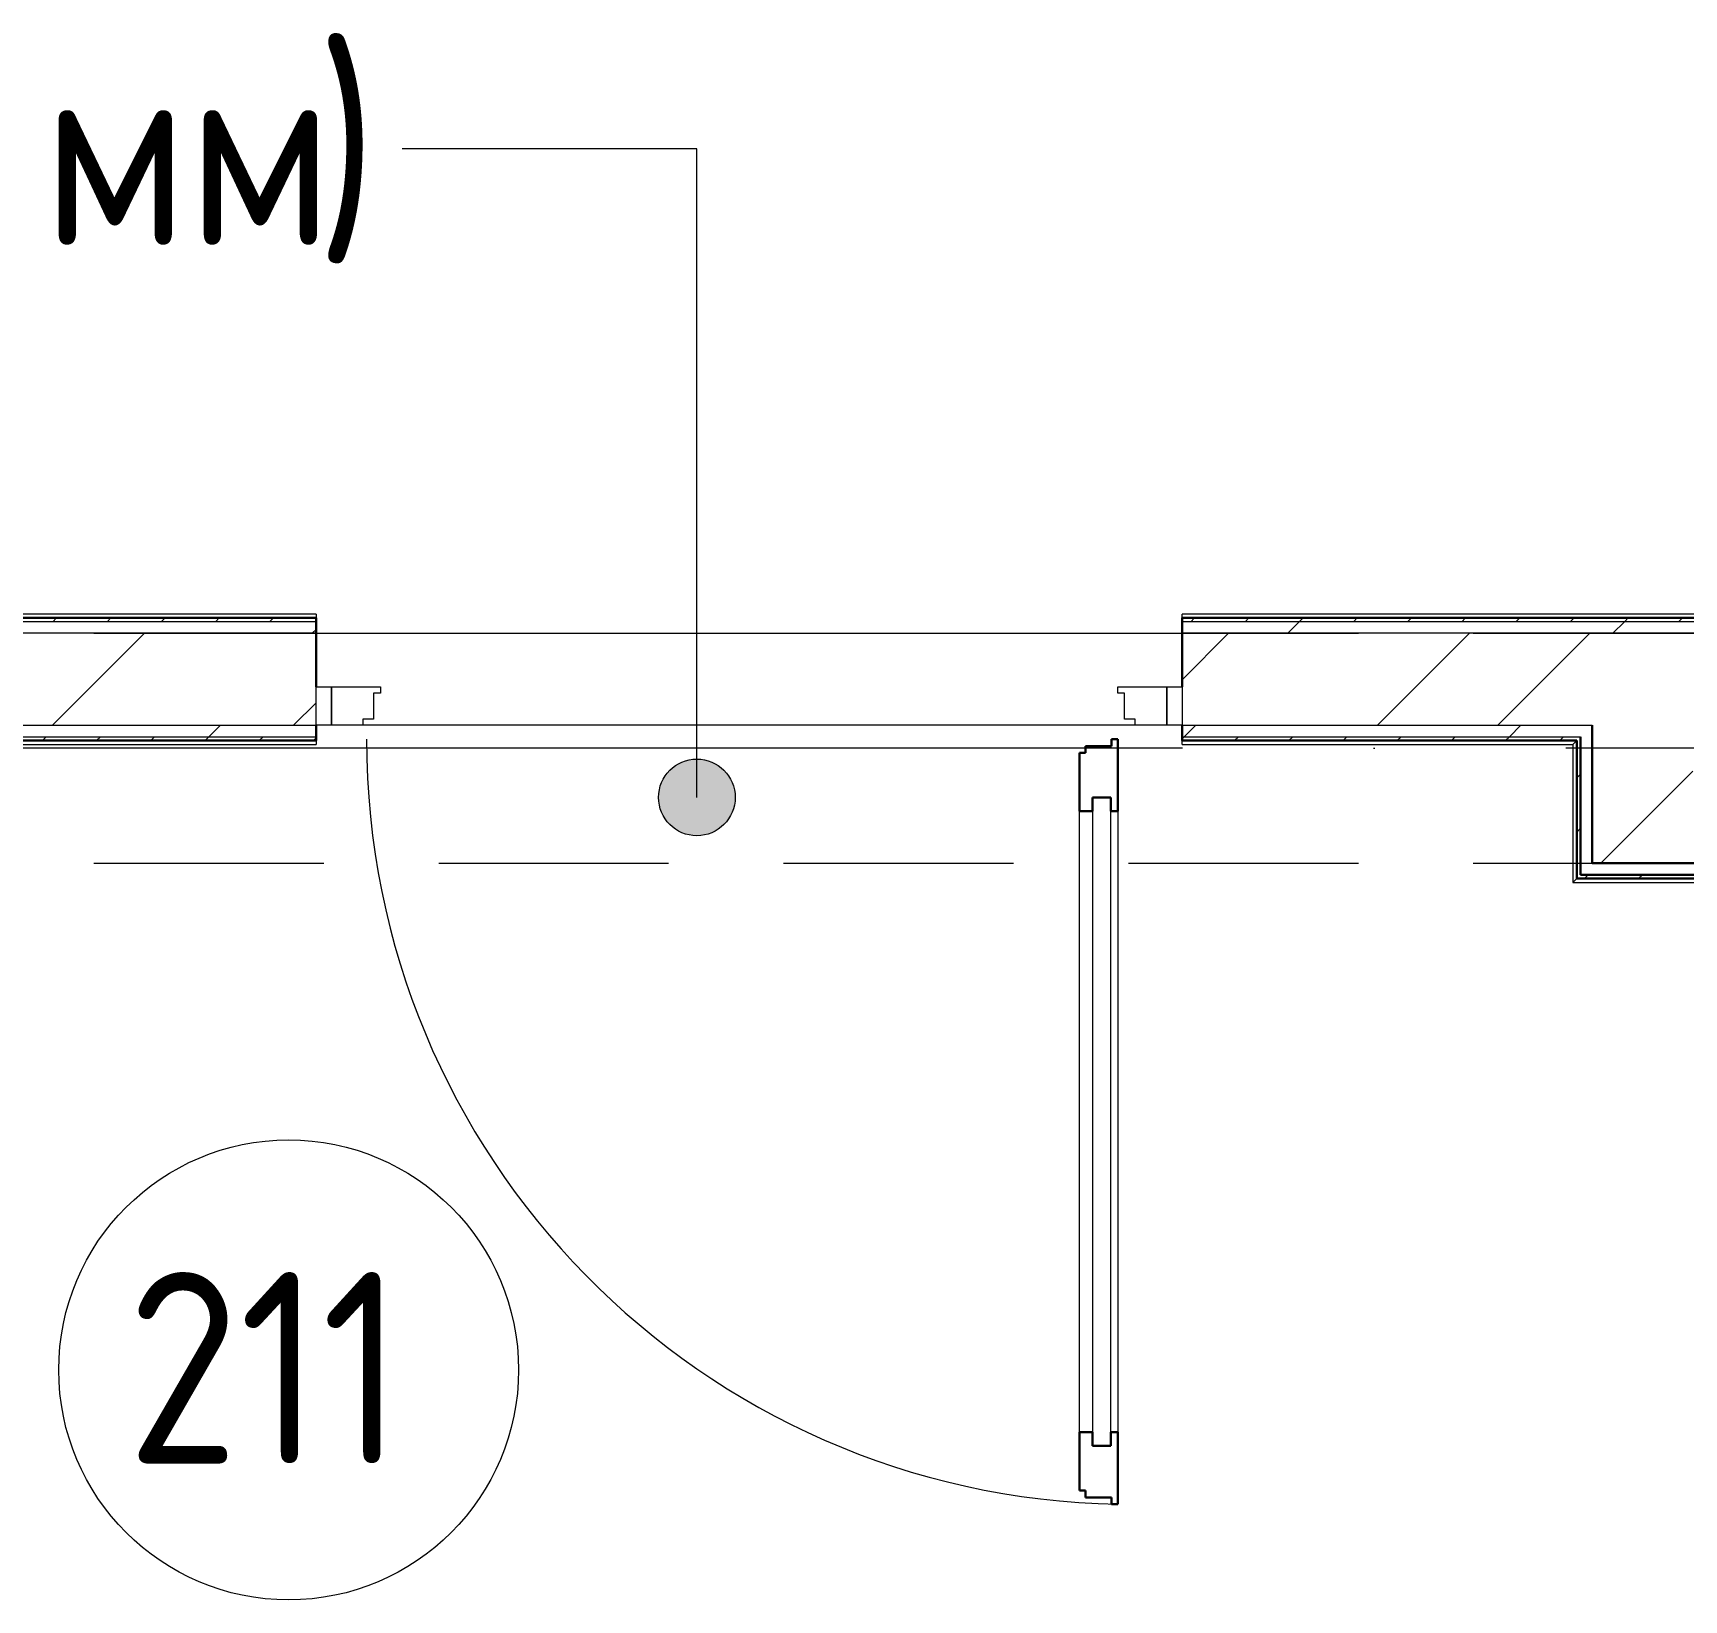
# Model space of a CAD drawing. Header units: millimetres. Extents: x -88595 to 880822, y -1054509 to -148035.
# Drawn here: x 293729 to 295883, y -277813 to -275769 of the extents above; entities that cross this region are included whole.
import ezdxf

# ---------------------------------------------------------------- set-up
doc = ezdxf.new("R2010")
doc.units = ezdxf.units.MM
doc.linetypes.add('ADSK_Линия сетки', pattern=[25, 20, -2.5, 0, -2.5])
doc.linetypes.add('ADSK_Сверху', pattern=[4.5, 3, -1.5])
for name, color, linetype, lineweight in [('Аннотация', 7, 'Continuous', 20), ('Двери', 7, 'Continuous', 9), ('Линии', 7, 'Continuous', 9), ('Марки помещений', 7, 'Continuous', 20), ('Оборудование', 7, 'Continuous', 18), ('Ограждение', 7, 'Continuous', 9), ('Оси', 7, 'Continuous', 9), ('Стены наружные', 7, 'Continuous', 18), ('Стены штриховка', 7, 'Continuous', 9)]:
    doc.layers.add(name, color=color, linetype=linetype, lineweight=lineweight)
doc.layers.add('Двери открывание', color=7, linetype='Continuous', lineweight=9, true_color=0xc0c0c0)
doc.styles.add('GOST Common_2', font='GOST_Common.ttf', dxfattribs={"width": 0.9, "height": 350})

# ---------------------------------------------------------------- blocks, each defined once
blk = doc.blocks.new('2 этаж')
at = {"layer": 'Аннотация', "lineweight": 9}
h = blk.add_hatch(color=256, dxfattribs=at)
edge = h.paths.add_edge_path()
edge.add_arc((323929.4, 651042.5), 50, 0, 360)
for p, q in [((323550.9, 651888.4), (323544.8, 651888.4)), ((323929.4, 651888.4), (323550.9, 651888.4)), ((323929.4, 651042.5), (323929.4, 651888.4))]:
    blk.add_line(p, q, dxfattribs=at)
blk.add_circle((323929.4, 651042.5), 50, dxfattribs=at)
at = {"layer": 'Двери'}
for p, q in [((323432.5, 651186.5), (323452.5, 651186.5)), ((323432.5, 651136.5), (323432.5, 651186.5)), ((323452.5, 651186.5), (323452.5, 651136.5)), ((323452.5, 651186.5), (323516.5, 651186.5)), ((323452.5, 651136.5), (323452.5, 651186.5)), ((323516.5, 651186.5), (323516.5, 651178.5)), ((324478.5, 651186.5), (324542.5, 651186.5)), ((324478.5, 651178.5), (324478.5, 651186.5)), ((324542.5, 651186.5), (324562.5, 651186.5)), ((324542.5, 651136.5), (324542.5, 651186.5)), ((324542.5, 651186.5), (324542.5, 651136.5)), ((324562.5, 651186.5), (324562.5, 651136.5)), ((323507.5, 651178.5), (323507.5, 651144.5)), ((323516.5, 651178.5), (323507.5, 651178.5)), ((324487.5, 651178.5), (324478.5, 651178.5)), ((324487.5, 651144.5), (324487.5, 651178.5)), ((323493.5, 651144.5), (323493.5, 651136.5)), ((323507.5, 651144.5), (323493.5, 651144.5)), ((324501.5, 651144.5), (324487.5, 651144.5)), ((324501.5, 651136.5), (324501.5, 651144.5)), ((323452.5, 651136.5), (323432.5, 651136.5)), ((323493.5, 651136.5), (323452.5, 651136.5)), ((324542.5, 651136.5), (324501.5, 651136.5)), ((324562.5, 651136.5), (324542.5, 651136.5)), ((324445.5, 651042.5), (324445.5, 650196.5)), ((324469.5, 651042.5), (324445.5, 651042.5)), ((324469.5, 650196.5), (324469.5, 651042.5)), ((324428.5, 650214.5), (324428.5, 651024.5)), ((324478.5, 651024.5), (324478.5, 650214.5)), ((324445.5, 650196.5), (324469.5, 650196.5))]:
    blk.add_line(p, q, dxfattribs=at)
at = {"layer": 'Двери', "lineweight": 30}
for p, q in [((324470.5, 651118.5), (324478.5, 651118.5)), ((324470.5, 651109.5), (324470.5, 651118.5)), ((324478.5, 651118.5), (324478.5, 651024.5)), ((324428.5, 651100.5), (324436.5, 651100.5)), ((324428.5, 651024.5), (324428.5, 651100.5)), ((324436.5, 651100.5), (324436.5, 651109.5)), ((324436.5, 651109.5), (324470.5, 651109.5)), ((324445.5, 651024.5), (324445.5, 651042.5)), ((324445.5, 651042.5), (324469.5, 651042.5)), ((324469.5, 651042.5), (324469.5, 651024.5)), ((324428.5, 651024.5), (324445.5, 651024.5)), ((324469.5, 651024.5), (324478.5, 651024.5)), ((324428.5, 650138.5), (324428.5, 650214.5)), ((324428.5, 650214.5), (324445.5, 650214.5)), ((324445.5, 650214.5), (324445.5, 650196.5)), ((324469.5, 650214.5), (324478.5, 650214.5)), ((324469.5, 650196.5), (324469.5, 650214.5)), ((324478.5, 650214.5), (324478.5, 650120.5)), ((324445.5, 650196.5), (324469.5, 650196.5)), ((324436.5, 650138.5), (324428.5, 650138.5)), ((324436.5, 650129.5), (324436.5, 650138.5)), ((324470.5, 650129.5), (324436.5, 650129.5)), ((324470.5, 650120.5), (324470.5, 650129.5)), ((324478.5, 650120.5), (324470.5, 650120.5))]:
    blk.add_line(p, q, dxfattribs=at)
at = {"layer": 'Двери открывание'}
blk.add_arc((324496.5, 651118.5), 998, 180, 268.9666, dxfattribs=at)
at = {"layer": 'Линии', "linetype": 'ADSK_Сверху', "ltscale": 100}
for p, q in [((311892.5, 651256.5), (345102.5, 651256.5)), ((311892.5, 650956.5), (345102.5, 650956.5))]:
    blk.add_line(p, q, dxfattribs=at)
at = {"layer": 'Марки помещений'}
blk.add_circle((323396.7, 650295.7), 300, dxfattribs=at)
at = {"layer": 'Ограждение'}
for p, q in [((323432.5, 651281.5), (319132.5, 651281.5)), ((323432.5, 651281.5), (323432.5, 651276.5)), ((324562.5, 651276.5), (324562.5, 651281.5)), ((326292.5, 651281.5), (324562.5, 651281.5)), ((322687.5, 651111.5), (323432.5, 651111.5)), ((323432.5, 651116.5), (323432.5, 651111.5)), ((324562.5, 651111.5), (324562.5, 651116.5)), ((324562.5, 651111.5), (325072.5, 651111.5)), ((325072.5, 651111.5), (325077.5, 651116.5)), ((325072.5, 651111.5), (325072.5, 650931.5)), ((325072.5, 650931.5), (325077.5, 650936.5)), ((325072.5, 650931.5), (325502.5, 650931.5))]:
    blk.add_line(p, q, dxfattribs=at)
at = {"layer": 'Оси', "linetype": 'ADSK_Линия сетки', "ltscale": 100}
blk.add_line((364564.8, 651106.5), (287587.4, 651106.5), dxfattribs=at)
at = {"layer": 'Стены наружные', "lineweight": 30}
for p, q in [((323432.5, 651276.5), (319122.5, 651276.5)), ((323432.5, 651186.5), (323432.5, 651276.5)), ((324562.5, 651276.5), (324562.5, 651186.5)), ((326292.5, 651276.5), (324562.5, 651276.5)), ((323432.5, 651116.5), (323432.5, 651136.5)), ((324562.5, 651136.5), (324562.5, 651116.5)), ((325082.5, 651121.5), (325082.5, 650941.5)), ((325097.5, 651136.5), (325097.5, 650956.5)), ((322682.5, 651116.5), (323432.5, 651116.5)), ((324562.5, 651116.5), (325077.5, 651116.5)), ((325077.5, 651116.5), (325077.5, 650936.5)), ((325097.5, 650956.5), (325647.5, 650956.5)), ((325077.5, 650936.5), (325507.5, 650936.5)), ((325082.5, 650941.5), (325512.5, 650941.5))]:
    blk.add_line(p, q, dxfattribs=at)
at = {"layer": 'Стены наружные', "linetype": 'Continuous', "lineweight": 9}
for p, q in [((323089, 651271.5), (323094, 651276.5)), ((323159.7, 651271.5), (323164.7, 651276.5)), ((323230.4, 651271.5), (323235.4, 651276.5)), ((323301.1, 651271.5), (323306.1, 651276.5)), ((323371.8, 651271.5), (323376.8, 651276.5)), ((324573.9, 651271.5), (324578.9, 651276.5)), ((324644.6, 651271.5), (324649.6, 651276.5)), ((324700.3, 651256.5), (324715.3, 651271.5)), ((324715.3, 651271.5), (324720.3, 651276.5)), ((324786.1, 651271.5), (324791.1, 651276.5)), ((324856.8, 651271.5), (324861.8, 651276.5)), ((324927.5, 651271.5), (324932.5, 651276.5)), ((324998.2, 651271.5), (325003.2, 651276.5)), ((325068.9, 651271.5), (325073.9, 651276.5)), ((325124.6, 651256.5), (325139.6, 651271.5)), ((325139.6, 651271.5), (325144.6, 651276.5)), ((325210.3, 651271.5), (325215.3, 651276.5)), ((323088.7, 651136.5), (323208.7, 651256.5)), ((323427.6, 651256.5), (323432.5, 651261.5)), ((324562.5, 651195.9), (324623.1, 651256.5)), ((324817.4, 651136.5), (324937.4, 651256.5)), ((324974.6, 651136.5), (325094.6, 651256.5)), ((323403, 651136.5), (323432.5, 651166)), ((323075.4, 651116.5), (323080.4, 651121.5)), ((323146.1, 651116.5), (323151.1, 651121.5)), ((323216.8, 651116.5), (323221.8, 651121.5)), ((323287.6, 651116.5), (323292.6, 651121.5)), ((323292.6, 651121.5), (323307.6, 651136.5)), ((323358.3, 651116.5), (323363.3, 651121.5)), ((323429, 651116.5), (323432.5, 651120)), ((324562.5, 651118.7), (324565.3, 651121.5)), ((324565.3, 651121.5), (324580.3, 651136.5)), ((324631.1, 651116.5), (324636.1, 651121.5)), ((324701.8, 651116.5), (324706.8, 651121.5)), ((324772.5, 651116.5), (324777.5, 651121.5)), ((324843.2, 651116.5), (324848.2, 651121.5)), ((324913.9, 651116.5), (324918.9, 651121.5)), ((324984.6, 651116.5), (324989.6, 651121.5)), ((324989.6, 651121.5), (325004.6, 651136.5)), ((325055.3, 651116.5), (325060.3, 651121.5)), ((325108.9, 650956.5), (325228.9, 651076.5)), ((325077.5, 651068), (325082.5, 651073)), ((325077.5, 650997.3), (325082.5, 651002.3)), ((325087.5, 650936.5), (325092.5, 650941.5)), ((325158.2, 650936.5), (325163.2, 650941.5))]:
    blk.add_line(p, q, dxfattribs=at)
at = {"layer": 'Стены наружные'}
for p, q in [((323432.5, 651256.5), (324562.5, 651256.5)), ((324501.5, 651136.5), (323493.5, 651136.5))]:
    blk.add_line(p, q, dxfattribs=at)
at = {"layer": 'Стены штриховка'}
for p, q in [((323432.5, 651271.5), (319122.5, 651271.5)), ((326292.5, 651271.5), (324562.5, 651271.5)), ((323432.5, 651256.5), (319697.5, 651256.5)), ((325247.5, 651256.5), (324562.5, 651256.5)), ((322662.5, 651136.5), (323432.5, 651136.5)), ((322677.5, 651121.5), (323432.5, 651121.5)), ((324562.5, 651136.5), (325097.5, 651136.5)), ((324562.5, 651121.5), (325082.5, 651121.5))]:
    blk.add_line(p, q, dxfattribs=at)
at = {"layer": 'Аннотация', "style": 'GOST Common_2', "width": 0.9}
for s, p in [(')', (323433, 651763.4)), ('мм', (323075.8, 651763.4))]:
    blk.add_text(s, height=250, dxfattribs=at).set_placement(p)
at = {"layer": 'Марки помещений', "style": 'GOST Common_2', "width": 0.9}
blk.add_text('211', height=250, dxfattribs=at).set_placement((323185.6, 650173.4))

msp = doc.modelspace()

# ---------------------------------------------------------------- block references
at = {"layer": 'Оборудование', "color": 5, "true_color": 0x0000ff}
msp.add_blockref('2 этаж', (-29334.2, -927808.4), dxfattribs=at)

doc.saveas('drawing.dxf')
